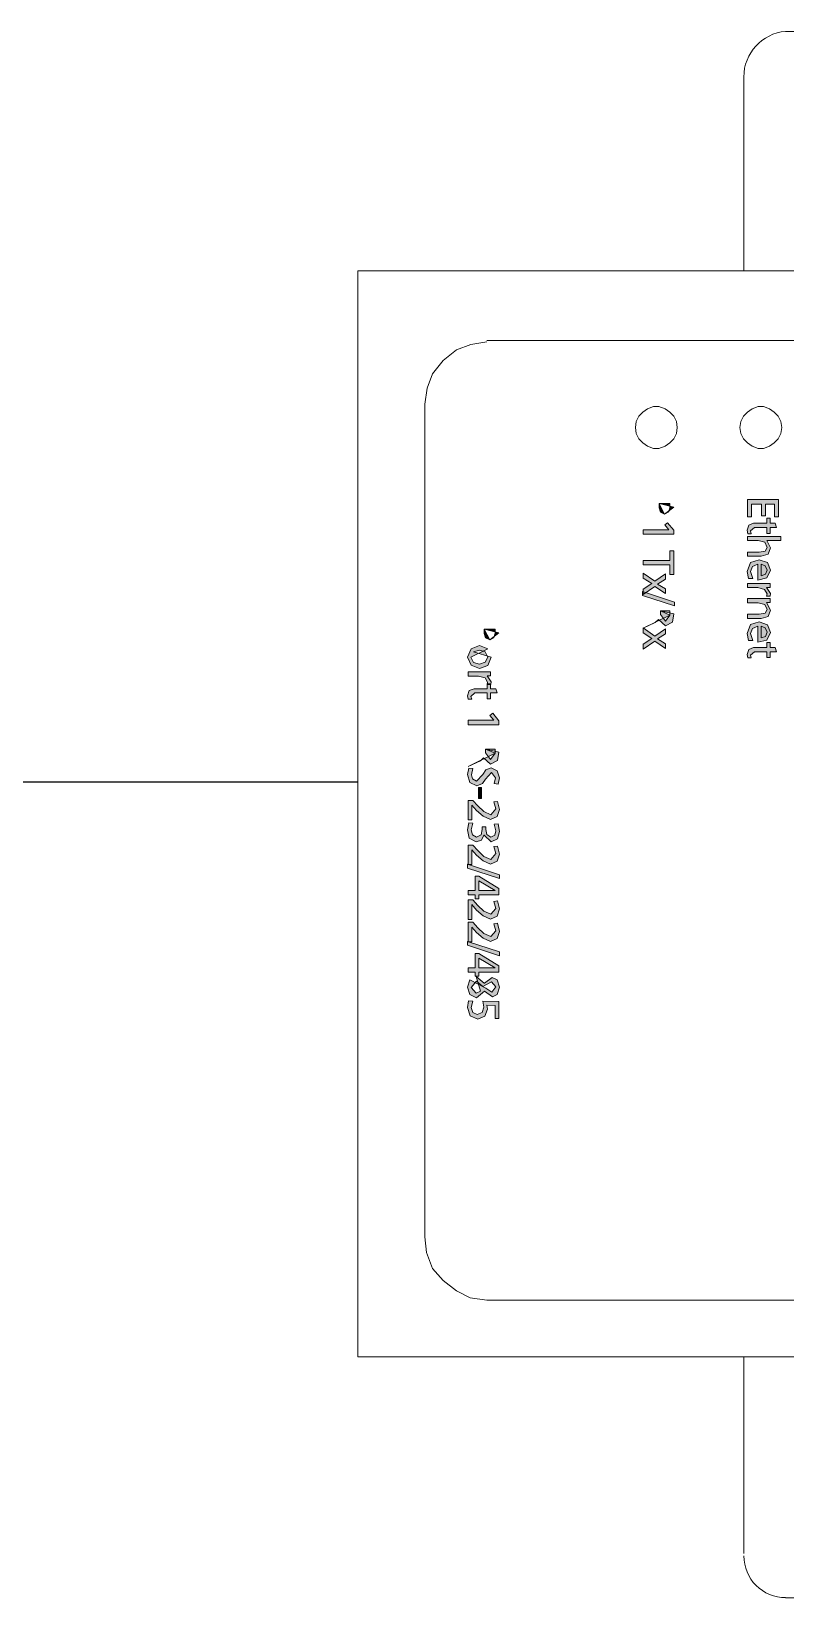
# Model space of a CAD drawing. Extents: x 1922 to 2807, y 4180 to 4531.
# Drawn here: x 2196.6 to 2277.7, y 4254.6 to 4423.1 of the extents above; entities that cross this region are included whole.
import ezdxf

# ---------------------------------------------------------------- set-up
doc = ezdxf.new("R2010")
doc.units = 0
doc.header["$LTSCALE"] = 0.1
doc.header["$MEASUREMENT"] = 0
doc.set_wipeout_variables(frame=1)
for name, color, linetype, lineweight in [('EL-cables', 7, 'Continuous', 30), ('EL-componentes', 7, 'Continuous', 20), ('EL-Cotas', 7, 'Continuous', 18)]:
    doc.layers.add(name, color=color, linetype=linetype, lineweight=lineweight)

# ---------------------------------------------------------------- blocks, each defined once
blk = doc.blocks.new('MGate MB3180')
at = {"color": 7, "linetype": 'Continuous', "lineweight": 5}
blk.add_wipeout([(-9.347, 0), (9.347, 0), (9.347, -6.687), (12.875, -6.694), (13.287, -6.898), (13.477, -7.237), (13.497, -7.406), (13.497, -21.43), (13.417, -21.76), (13.287, -21.939), (13.122, -22.062), (12.868, -22.143), (12.778, -22.149), (12.733, -22.15), (9.347, -22.15), (9.347, -28.795), (-9.347, -28.795), (-9.347, -22.149), (-12.686, -22.149), (-12.894, -22.121), (-13.06, -22.055), (-13.2, -21.959), (-13.333, -21.812), (-13.398, -21.7), (-13.437, -21.604), (-13.472, -21.43), (-13.469, -7.339), (-13.422, -7.141), (-13.373, -7.04), (-13.288, -6.926), (-13.197, -6.84), (-13.064, -6.757), (-12.993, -6.728), (-12.839, -6.692), (-12.753, -6.687), (-9.347, -6.687)], dxfattribs=at).dxf.layer = 'EL-Cotas'
at = {"layer": 'EL-componentes', "linetype": 'Continuous', "lineweight": 15}
for points in [[(-5.41, -21.554), (-5.113, -21.554), (-5.113, -21.621), (-5.334, -21.621), (-5.334, -21.776), (-5.132, -21.776), (-5.132, -21.843), (-5.334, -21.843), (-5.334, -22.018), (-5.113, -22.018), (-5.113, -22.085), (-5.41, -22.085)], [(-4.777, -21.515), (-4.705, -21.515), (-4.705, -21.753), (-4.704, -21.753), (-4.579, -21.688), (-4.47, -21.732), (-4.435, -21.854), (-4.435, -22.085), (-4.506, -22.085), (-4.506, -21.884), (-4.524, -21.783), (-4.588, -21.746), (-4.677, -21.79), (-4.705, -21.905), (-4.705, -22.085), (-4.777, -22.085)], [(-4.829, -21.755), (-4.932, -21.755), (-4.932, -21.967), (-4.872, -22.036), (-4.823, -22.022), (-4.823, -22.083), (-4.884, -22.094), (-4.971, -22.066), (-5.003, -21.981), (-5.003, -21.755), (-5.091, -21.755), (-5.091, -21.697), (-5.003, -21.697), (-5.003, -21.608), (-4.932, -21.585), (-4.932, -21.697), (-4.829, -21.697)], [(-4.053, -22.068), (-4.175, -22.094), (-4.327, -22.036), (-4.376, -21.884), (-4.326, -21.743), (-4.194, -21.688), (-4.061, -21.751), (-4.024, -21.907), (-4.3, -21.907), (-4.261, -22), (-4.173, -22.036), (-4.053, -21.997)], [(-3.965, -21.697), (-3.898, -21.697), (-3.898, -21.757), (-3.896, -21.757), (-3.795, -21.688), (-3.748, -21.694), (-3.748, -21.757), (-3.788, -21.75), (-3.865, -21.793), (-3.894, -21.909), (-3.894, -22.085), (-3.965, -22.085)], [(-3.707, -21.697), (-3.637, -21.697), (-3.637, -21.759), (-3.636, -21.759), (-3.509, -21.688), (-3.399, -21.732), (-3.364, -21.854), (-3.364, -22.085), (-3.436, -22.085), (-3.436, -21.884), (-3.453, -21.782), (-3.517, -21.746), (-3.607, -21.79), (-3.635, -21.905), (-3.635, -22.085), (-3.707, -22.085)], [(-2.983, -22.068), (-3.105, -22.094), (-3.257, -22.036), (-3.305, -21.884), (-3.256, -21.743), (-3.124, -21.688), (-2.99, -21.751), (-2.953, -21.907), (-3.229, -21.907), (-3.191, -22), (-3.102, -22.036), (-2.983, -21.997)], [(-2.689, -21.755), (-2.791, -21.755), (-2.791, -21.967), (-2.731, -22.036), (-2.683, -22.022), (-2.683, -22.083), (-2.743, -22.094), (-2.831, -22.066), (-2.863, -21.981), (-2.863, -21.755), (-2.95, -21.755), (-2.95, -21.697), (-2.863, -21.697), (-2.863, -21.608), (-2.791, -21.585), (-2.791, -21.697), (-2.689, -21.697)], [(-4.892, -23.442), (-4.973, -23.512), (-5.013, -23.462), (-4.883, -23.355), (-4.816, -23.355), (-4.816, -23.885), (-4.892, -23.885)], [(-4.364, -23.422), (-4.529, -23.422), (-4.529, -23.355), (-4.123, -23.355), (-4.123, -23.422), (-4.288, -23.422), (-4.288, -23.885), (-4.364, -23.885)], [(-3.646, -23.346), (-3.579, -23.346), (-3.761, -23.894), (-3.828, -23.894)], [(-4.004, -23.682), (-4.13, -23.497), (-4.041, -23.497), (-3.957, -23.636), (-3.872, -23.497), (-3.792, -23.497), (-3.916, -23.682), (-3.779, -23.885), (-3.868, -23.885), (-3.963, -23.733), (-4.059, -23.885), (-4.144, -23.885)], [(-3.061, -23.682), (-3.187, -23.497), (-3.098, -23.497), (-3.014, -23.636), (-2.928, -23.497), (-2.848, -23.497), (-2.973, -23.682), (-2.836, -23.885), (-2.924, -23.885), (-3.02, -23.733), (-3.116, -23.885), (-3.201, -23.885)], [(-1.98, -26.567), (-2.082, -26.567), (-2.082, -26.78), (-2.022, -26.848), (-1.974, -26.835), (-1.974, -26.896), (-2.034, -26.906), (-2.121, -26.879), (-2.153, -26.794), (-2.153, -26.567), (-2.241, -26.567), (-2.241, -26.51), (-2.153, -26.51), (-2.153, -26.42), (-2.082, -26.398), (-2.082, -26.51), (-1.98, -26.51)], [(-1.61, -26.454), (-1.691, -26.524), (-1.731, -26.473), (-1.602, -26.367), (-1.534, -26.367), (-1.534, -26.897), (-1.61, -26.897)], [(-0.52, -26.447), (-0.619, -26.425), (-0.712, -26.496), (-0.598, -26.595), (-0.52, -26.649), (-0.484, -26.748), (-0.541, -26.87), (-0.677, -26.906), (-0.786, -26.884), (-0.778, -26.814), (-0.669, -26.839), (-0.6, -26.819), (-0.564, -26.753), (-0.678, -26.645), (-0.757, -26.594), (-0.792, -26.502), (-0.743, -26.395), (-0.622, -26.358), (-0.509, -26.377)], [(-0.232, -26.816), (-0.137, -26.731), (-0.038, -26.629), (0.016, -26.504), (-0.086, -26.42), (-0.207, -26.455), (-0.215, -26.389), (-0.076, -26.358), (0.046, -26.396), (0.096, -26.509), (0.041, -26.64), (-0.057, -26.75), (-0.151, -26.835), (0.104, -26.835), (0.104, -26.897), (-0.232, -26.897)], [(0.225, -26.59), (0.268, -26.59), (0.354, -26.572), (0.4, -26.504), (0.368, -26.439), (0.295, -26.42), (0.178, -26.449), (0.173, -26.382), (0.306, -26.358), (0.428, -26.393), (0.48, -26.502), (0.366, -26.623), (0.366, -26.625), (0.452, -26.667), (0.484, -26.756), (0.419, -26.877), (0.276, -26.907), (0.154, -26.886), (0.159, -26.815), (0.275, -26.844), (0.361, -26.824), (0.404, -26.754), (0.363, -26.674), (0.272, -26.653), (0.225, -26.653)], [(0.539, -26.816), (0.633, -26.731), (0.732, -26.629), (0.786, -26.504), (0.685, -26.42), (0.563, -26.455), (0.555, -26.389), (0.694, -26.358), (0.816, -26.396), (0.866, -26.509), (0.812, -26.64), (0.713, -26.75), (0.62, -26.835), (0.874, -26.835), (0.874, -26.897), (0.539, -26.897)], [(1.049, -26.358), (1.116, -26.358), (0.933, -26.906), (0.867, -26.906)], [(1.483, -26.816), (1.578, -26.731), (1.676, -26.629), (1.73, -26.504), (1.629, -26.42), (1.507, -26.455), (1.499, -26.389), (1.638, -26.358), (1.761, -26.396), (1.811, -26.509), (1.756, -26.64), (1.658, -26.75), (1.564, -26.835), (1.818, -26.835), (1.818, -26.897), (1.483, -26.897)], [(1.868, -26.816), (1.963, -26.731), (2.061, -26.629), (2.115, -26.504), (2.014, -26.42), (1.892, -26.455), (1.885, -26.389), (2.024, -26.358), (2.146, -26.396), (2.196, -26.509), (2.141, -26.64), (2.043, -26.75), (1.949, -26.835), (2.204, -26.835), (2.204, -26.897), (1.868, -26.897)], [(2.378, -26.358), (2.445, -26.358), (2.263, -26.906), (2.196, -26.906)], [(3.001, -26.592), (3.071, -26.487), (2.981, -26.42), (2.892, -26.496), (2.972, -26.646), (2.884, -26.754), (2.99, -26.844), (3.087, -26.76), (3.052, -26.686), (2.803, -26.758), (2.915, -26.618), (2.915, -26.617), (2.816, -26.485), (2.861, -26.396), (2.987, -26.358), (3.109, -26.396), (3.151, -26.477), (3.056, -26.614), (3.167, -26.754), (3.113, -26.87), (2.984, -26.906), (2.86, -26.869)], [(3.522, -26.429), (3.302, -26.429), (3.297, -26.572), (3.366, -26.564), (3.486, -26.61), (3.537, -26.728), (3.477, -26.861), (3.334, -26.907), (3.221, -26.889), (3.223, -26.817), (3.333, -26.844), (3.419, -26.817), (3.457, -26.739), (3.42, -26.654), (3.328, -26.626), (3.226, -26.646), (3.231, -26.367), (3.522, -26.367)], [(-2.699, -26.848), (-2.607, -26.802), (-2.578, -26.703), (-2.61, -26.603), (-2.699, -26.559), (-2.788, -26.603), (-2.82, -26.703), (-2.791, -26.802), (-2.699, -26.501), (-2.556, -26.558), (-2.502, -26.703), (-2.557, -26.846), (-2.699, -26.906), (-2.842, -26.846), (-2.897, -26.703), (-2.842, -26.558)], [(-2.444, -26.51), (-2.377, -26.51), (-2.377, -26.57), (-2.375, -26.57), (-2.274, -26.501), (-2.227, -26.506), (-2.227, -26.57), (-2.267, -26.563), (-2.343, -26.605), (-2.372, -26.721), (-2.372, -26.897), (-2.444, -26.897)], [(-0.456, -26.664), (-0.261, -26.664), (-0.261, -26.721), (-0.456, -26.721)]]:
    blk.add_hatch(color=7, dxfattribs=at).paths.add_polyline_path(points)
h = blk.add_hatch(color=7, dxfattribs=at)
h.paths.add_polyline_path([(-5.342, -23.606), (-5.267, -23.606), (-5.196, -23.586), (-5.161, -23.513)], flags=17)
h.paths.add_polyline_path([(-5.161, -23.513), (-5.201, -23.442), (-5.277, -23.422), (-5.342, -23.422), (-5.342, -23.606), (-5.279, -23.355)])
h = blk.add_hatch(color=7, dxfattribs=at)
h.paths.add_polyline_path([(-3.496, -23.583), (-3.431, -23.583), (-3.317, -23.5), (-3.423, -23.422)], flags=17)
h.paths.add_polyline_path([(-3.423, -23.422), (-3.496, -23.422), (-3.496, -23.583), (-3.442, -23.355), (-3.3, -23.379), (-3.237, -23.498), (-3.346, -23.62), (-3.346, -23.62), (-3.294, -23.674), (-3.194, -23.885)])
h = blk.add_hatch(color=7, dxfattribs=at)
h.paths.add_polyline_path([(-3.177, -26.618), (-3.102, -26.618), (-3.032, -26.598), (-2.996, -26.525)], flags=17)
h.paths.add_polyline_path([(-2.996, -26.525), (-3.037, -26.454), (-3.113, -26.434), (-3.177, -26.434), (-3.177, -26.618), (-3.114, -26.367)])
h = blk.add_hatch(color=7, dxfattribs=at)
h.paths.add_polyline_path([(-1.116, -26.595), (-1.051, -26.595), (-0.937, -26.512), (-1.043, -26.434)], flags=17)
h.paths.add_polyline_path([(-1.043, -26.434), (-1.116, -26.434), (-1.116, -26.595), (-1.062, -26.367), (-0.92, -26.391), (-0.856, -26.511), (-0.966, -26.631), (-0.966, -26.633), (-0.914, -26.686), (-0.814, -26.897)])
h = blk.add_hatch(color=7, dxfattribs=at)
h.paths.add_polyline_path([(1.321, -26.429), (1.319, -26.429), (1.154, -26.714), (1.321, -26.714)], flags=16)
h.paths.add_polyline_path([(1.321, -26.776), (1.074, -26.776), (1.074, -26.714), (1.288, -26.367), (1.397, -26.367), (1.397, -26.714), (1.463, -26.714), (1.463, -26.776), (1.397, -26.776), (1.397, -26.897), (1.321, -26.897)])
h = blk.add_hatch(color=7, dxfattribs=at)
h.paths.add_polyline_path([(2.65, -26.429), (2.649, -26.429), (2.483, -26.714), (2.65, -26.714)], flags=16)
h.paths.add_polyline_path([(2.65, -26.776), (2.404, -26.776), (2.404, -26.714), (2.617, -26.367), (2.726, -26.367), (2.726, -26.714), (2.793, -26.714), (2.793, -26.776), (2.726, -26.776), (2.726, -26.897), (2.65, -26.897)])
at = {"layer": 'EL-componentes', "color": 7, "linetype": 'Continuous', "lineweight": 15}
for p, q in [((-4.3, -21.854), (-4.099, -21.854)), ((-3.229, -21.854), (-3.029, -21.854)), ((-5.342, -23.606), (-5.279, -23.355)), ((-5.277, -23.422), (-5.342, -23.422)), ((-5.342, -23.422), (-5.342, -23.606)), ((-5.279, -23.355), (-5.161, -23.513)), ((-5.201, -23.442), (-5.277, -23.422)), ((-5.161, -23.513), (-5.201, -23.442)), ((-3.496, -23.583), (-3.442, -23.355)), ((-3.423, -23.422), (-3.496, -23.583)), ((-3.423, -23.422), (-3.496, -23.422)), ((-3.496, -23.422), (-3.496, -23.583)), ((-3.442, -23.355), (-3.3, -23.379)), ((-3.317, -23.5), (-3.423, -23.422)), ((-3.194, -23.885), (-3.423, -23.422)), ((-3.3, -23.379), (-3.237, -23.498)), ((-5.161, -23.513), (-5.342, -23.606)), ((-5.342, -23.606), (-5.267, -23.606)), ((-5.267, -23.606), (-5.196, -23.586)), ((-5.196, -23.586), (-5.161, -23.513)), ((-3.496, -23.583), (-3.431, -23.583)), ((-3.431, -23.583), (-3.317, -23.5)), ((-3.237, -23.498), (-3.346, -23.62)), ((-3.346, -23.62), (-3.346, -23.62)), ((-3.346, -23.62), (-3.294, -23.674)), ((-3.294, -23.674), (-3.194, -23.885)), ((-3.177, -26.618), (-3.114, -26.367)), ((-3.114, -26.367), (-2.996, -26.525)), ((-1.116, -26.595), (-1.062, -26.367)), ((-1.062, -26.367), (-0.92, -26.391)), ((-0.92, -26.391), (-0.856, -26.511)), ((1.074, -26.714), (1.288, -26.367)), ((1.319, -26.429), (1.154, -26.714)), ((1.288, -26.367), (1.397, -26.367)), ((1.321, -26.429), (1.319, -26.429)), ((1.321, -26.714), (1.321, -26.429)), ((1.397, -26.367), (1.397, -26.714)), ((2.404, -26.714), (2.617, -26.367)), ((2.649, -26.429), (2.483, -26.714)), ((2.617, -26.367), (2.726, -26.367)), ((2.65, -26.429), (2.649, -26.429)), ((2.65, -26.714), (2.65, -26.429)), ((2.726, -26.367), (2.726, -26.714)), ((-3.113, -26.434), (-3.177, -26.434)), ((-3.177, -26.434), (-3.177, -26.618)), ((-2.996, -26.525), (-3.177, -26.618)), ((-3.177, -26.618), (-3.102, -26.618)), ((-3.037, -26.454), (-3.113, -26.434)), ((-3.102, -26.618), (-3.032, -26.598)), ((-2.996, -26.525), (-3.037, -26.454)), ((-3.032, -26.598), (-2.996, -26.525)), ((-1.043, -26.434), (-1.116, -26.595)), ((-1.043, -26.434), (-1.116, -26.434)), ((-1.116, -26.434), (-1.116, -26.595)), ((-1.116, -26.595), (-1.051, -26.595)), ((-1.051, -26.595), (-0.937, -26.512)), ((-0.937, -26.512), (-1.043, -26.434)), ((-0.814, -26.897), (-1.043, -26.434)), ((-0.856, -26.511), (-0.966, -26.631)), ((-0.966, -26.631), (-0.966, -26.633)), ((-0.966, -26.633), (-0.914, -26.686)), ((-0.914, -26.686), (-0.814, -26.897)), ((-0.456, -26.664), (-0.261, -26.664)), ((-0.456, -26.664), (-0.456, -26.721)), ((-0.261, -26.721), (-0.261, -26.664)), ((-0.261, -26.721), (-0.456, -26.721)), ((1.074, -26.776), (1.074, -26.714)), ((1.321, -26.776), (1.074, -26.776)), ((1.154, -26.714), (1.321, -26.714)), ((1.321, -26.897), (1.321, -26.776)), ((1.397, -26.897), (1.321, -26.897)), ((1.397, -26.714), (1.463, -26.714)), ((1.463, -26.776), (1.397, -26.776)), ((1.397, -26.776), (1.397, -26.897)), ((1.463, -26.714), (1.463, -26.776)), ((2.404, -26.776), (2.404, -26.714)), ((2.65, -26.776), (2.404, -26.776)), ((2.483, -26.714), (2.65, -26.714)), ((2.65, -26.897), (2.65, -26.776)), ((2.726, -26.897), (2.65, -26.897)), ((2.726, -26.714), (2.793, -26.714)), ((2.793, -26.776), (2.726, -26.776)), ((2.726, -26.776), (2.726, -26.897)), ((2.793, -26.714), (2.793, -26.776))]:
    blk.add_line(p, q, dxfattribs=at)
for points in [[(9.347, -28.795), (-9.347, -28.795), (-9.347, 0), (9.347, 0), (9.347, -28.795)], [(-8.147, -2.168), (-8.147, -26.574)], [(8.375, -26.574), (8.375, -2.168)], [(-13.472, -21.43), (-13.472, -7.406)], [(13.497, -21.43), (13.497, -7.406)], [(-6.652, -22.216), (-6.547, -22.204), (-6.455, -22.158), (-6.385, -22.089), (-6.328, -22.008), (-6.293, -21.903), (-6.293, -21.811), (-6.328, -21.707), (-6.385, -21.625), (-6.455, -21.556), (-6.547, -21.51), (-6.652, -21.498), (-6.756, -21.51), (-6.849, -21.556), (-6.918, -21.625), (-6.976, -21.707), (-7.011, -21.811), (-7.011, -21.903), (-6.976, -22.008), (-6.918, -22.089), (-6.849, -22.158), (-6.756, -22.204), (-6.652, -22.216)], [(-5.41, -21.554), (-5.113, -21.554), (-5.113, -21.621), (-5.334, -21.621), (-5.334, -21.776), (-5.132, -21.776), (-5.132, -21.843), (-5.334, -21.843), (-5.334, -22.018), (-5.113, -22.018), (-5.113, -22.085), (-5.41, -22.085), (-5.41, -21.554)], [(-4.777, -21.515), (-4.705, -21.515), (-4.705, -21.753), (-4.704, -21.753), (-4.579, -21.688), (-4.47, -21.732), (-4.435, -21.854), (-4.435, -22.085), (-4.506, -22.085), (-4.506, -21.884), (-4.524, -21.783), (-4.588, -21.746), (-4.677, -21.79), (-4.705, -21.905), (-4.705, -22.085), (-4.777, -22.085), (-4.777, -21.515)], [(-4.829, -21.755), (-4.932, -21.755), (-4.932, -21.967), (-4.872, -22.036), (-4.823, -22.022), (-4.823, -22.083), (-4.884, -22.094), (-4.971, -22.066), (-5.003, -21.981), (-5.003, -21.755), (-5.091, -21.755), (-5.091, -21.697), (-5.003, -21.697), (-5.003, -21.608), (-4.932, -21.585), (-4.932, -21.697), (-4.829, -21.697), (-4.829, -21.755)], [(-4.053, -22.068), (-4.175, -22.094), (-4.327, -22.036), (-4.376, -21.884), (-4.326, -21.743), (-4.194, -21.688), (-4.061, -21.751), (-4.024, -21.907), (-4.3, -21.907), (-4.261, -22), (-4.173, -22.036), (-4.053, -21.997), (-4.053, -22.068)], [(-4.099, -21.854), (-4.125, -21.777), (-4.196, -21.746), (-4.272, -21.781), (-4.3, -21.854)], [(-4.099, -21.854), (-4.125, -21.777), (-4.196, -21.746), (-4.272, -21.781), (-4.3, -21.854)], [(-4.196, -21.746), (-4.272, -21.781), (-4.3, -21.854)], [(-4.099, -21.854), (-4.125, -21.777), (-4.196, -21.746)], [(-3.965, -21.697), (-3.898, -21.697), (-3.898, -21.757), (-3.896, -21.757), (-3.795, -21.688), (-3.748, -21.694), (-3.748, -21.757), (-3.788, -21.75), (-3.865, -21.793), (-3.894, -21.909), (-3.894, -22.085), (-3.965, -22.085), (-3.965, -21.697)], [(-3.707, -21.697), (-3.637, -21.697), (-3.637, -21.759), (-3.636, -21.759), (-3.509, -21.688), (-3.399, -21.732), (-3.364, -21.854), (-3.364, -22.085), (-3.436, -22.085), (-3.436, -21.884), (-3.453, -21.782), (-3.517, -21.746), (-3.607, -21.79), (-3.635, -21.905), (-3.635, -22.085), (-3.707, -22.085), (-3.707, -21.697)], [(-2.983, -22.068), (-3.105, -22.094), (-3.257, -22.036), (-3.305, -21.884), (-3.256, -21.743), (-3.124, -21.688), (-2.99, -21.751), (-2.953, -21.907), (-3.229, -21.907), (-3.191, -22), (-3.102, -22.036), (-2.983, -21.997), (-2.983, -22.068)], [(-3.029, -21.854), (-3.054, -21.777), (-3.125, -21.746), (-3.202, -21.781), (-3.229, -21.854)], [(-3.029, -21.854), (-3.054, -21.777), (-3.125, -21.746), (-3.202, -21.781), (-3.229, -21.854)], [(-3.125, -21.746), (-3.202, -21.781), (-3.229, -21.854)], [(-3.029, -21.854), (-3.054, -21.777), (-3.125, -21.746)], [(-2.689, -21.755), (-2.791, -21.755), (-2.791, -21.967), (-2.731, -22.036), (-2.683, -22.022), (-2.683, -22.083), (-2.743, -22.094), (-2.831, -22.066), (-2.863, -21.981), (-2.863, -21.755), (-2.95, -21.755), (-2.95, -21.697), (-2.863, -21.697), (-2.863, -21.608), (-2.791, -21.585), (-2.791, -21.697), (-2.689, -21.697), (-2.689, -21.755)], [(-9.347, -22.149), (-12.686, -22.149)], [(12.733, -22.15), (9.347, -22.15)], [(-6.652, -24.016), (-6.547, -24.005), (-6.455, -23.958), (-6.385, -23.889), (-6.328, -23.808), (-6.293, -23.704), (-6.293, -23.611), (-6.328, -23.507), (-6.385, -23.426), (-6.455, -23.356), (-6.547, -23.31), (-6.652, -23.298), (-6.756, -23.31), (-6.849, -23.356), (-6.918, -23.426), (-6.976, -23.507), (-7.011, -23.611), (-7.011, -23.704), (-6.976, -23.808), (-6.918, -23.889), (-6.849, -23.958), (-6.756, -24.005), (-6.652, -24.016)], [(-4.892, -23.442), (-4.973, -23.512), (-5.013, -23.462), (-4.883, -23.355), (-4.816, -23.355), (-4.816, -23.885), (-4.892, -23.885), (-4.892, -23.442)], [(-4.364, -23.422), (-4.529, -23.422), (-4.529, -23.355), (-4.123, -23.355), (-4.123, -23.422), (-4.288, -23.422), (-4.288, -23.885), (-4.364, -23.885), (-4.364, -23.422)], [(-3.646, -23.346), (-3.579, -23.346), (-3.761, -23.894), (-3.828, -23.894), (-3.646, -23.346)], [(-4.004, -23.682), (-4.13, -23.497), (-4.041, -23.497), (-3.957, -23.636), (-3.872, -23.497), (-3.792, -23.497), (-3.916, -23.682), (-3.779, -23.885), (-3.868, -23.885), (-3.963, -23.733), (-4.059, -23.885), (-4.144, -23.885), (-4.004, -23.682)], [(-3.061, -23.682), (-3.187, -23.497), (-3.098, -23.497), (-3.014, -23.636), (-2.928, -23.497), (-2.848, -23.497), (-2.973, -23.682), (-2.836, -23.885), (-2.924, -23.885), (-3.02, -23.733), (-3.116, -23.885), (-3.201, -23.885), (-3.061, -23.682)], [(-1.98, -26.567), (-2.082, -26.567), (-2.082, -26.78), (-2.022, -26.848), (-1.974, -26.835), (-1.974, -26.896), (-2.034, -26.906), (-2.121, -26.879), (-2.153, -26.794), (-2.153, -26.567), (-2.241, -26.567), (-2.241, -26.51), (-2.153, -26.51), (-2.153, -26.42), (-2.082, -26.398), (-2.082, -26.51), (-1.98, -26.51), (-1.98, -26.567)], [(-1.61, -26.454), (-1.691, -26.524), (-1.731, -26.473), (-1.602, -26.367), (-1.534, -26.367), (-1.534, -26.897), (-1.61, -26.897), (-1.61, -26.454)], [(-0.52, -26.447), (-0.619, -26.425), (-0.712, -26.496), (-0.598, -26.595), (-0.52, -26.649), (-0.484, -26.748), (-0.541, -26.87), (-0.677, -26.906), (-0.786, -26.884), (-0.778, -26.814), (-0.669, -26.839), (-0.6, -26.819), (-0.564, -26.753), (-0.678, -26.645), (-0.757, -26.594), (-0.792, -26.502), (-0.743, -26.395), (-0.622, -26.358), (-0.509, -26.377), (-0.52, -26.447)], [(-0.232, -26.816), (-0.137, -26.731), (-0.038, -26.629), (0.016, -26.504), (-0.086, -26.42), (-0.207, -26.455), (-0.215, -26.389), (-0.076, -26.358), (0.046, -26.396), (0.096, -26.509), (0.041, -26.64), (-0.057, -26.75), (-0.151, -26.835), (0.104, -26.835), (0.104, -26.897), (-0.232, -26.897), (-0.232, -26.816)], [(0.225, -26.59), (0.268, -26.59), (0.354, -26.572), (0.4, -26.504), (0.368, -26.439), (0.295, -26.42), (0.178, -26.449), (0.173, -26.382), (0.306, -26.358), (0.428, -26.393), (0.48, -26.502), (0.366, -26.623), (0.366, -26.625), (0.452, -26.667), (0.484, -26.756), (0.419, -26.877), (0.276, -26.907), (0.154, -26.886), (0.159, -26.815), (0.275, -26.844), (0.361, -26.824), (0.404, -26.754), (0.363, -26.674), (0.272, -26.653), (0.225, -26.653), (0.225, -26.59)], [(0.539, -26.816), (0.633, -26.731), (0.732, -26.629), (0.786, -26.504), (0.685, -26.42), (0.563, -26.455), (0.555, -26.389), (0.694, -26.358), (0.816, -26.396), (0.866, -26.509), (0.812, -26.64), (0.713, -26.75), (0.62, -26.835), (0.874, -26.835), (0.874, -26.897), (0.539, -26.897), (0.539, -26.816)], [(1.049, -26.358), (1.116, -26.358), (0.933, -26.906), (0.867, -26.906), (1.049, -26.358)], [(1.483, -26.816), (1.578, -26.731), (1.676, -26.629), (1.73, -26.504), (1.629, -26.42), (1.507, -26.455), (1.499, -26.389), (1.638, -26.358), (1.761, -26.396), (1.811, -26.509), (1.756, -26.64), (1.658, -26.75), (1.564, -26.835), (1.818, -26.835), (1.818, -26.897), (1.483, -26.897), (1.483, -26.816)], [(1.868, -26.816), (1.963, -26.731), (2.061, -26.629), (2.115, -26.504), (2.014, -26.42), (1.892, -26.455), (1.885, -26.389), (2.024, -26.358), (2.146, -26.396), (2.196, -26.509), (2.141, -26.64), (2.043, -26.75), (1.949, -26.835), (2.204, -26.835), (2.204, -26.897), (1.868, -26.897), (1.868, -26.816)], [(2.378, -26.358), (2.445, -26.358), (2.263, -26.906), (2.196, -26.906), (2.378, -26.358)], [(3.001, -26.592), (3.071, -26.487), (2.981, -26.42), (2.892, -26.496), (2.972, -26.646), (2.884, -26.754), (2.99, -26.844), (3.087, -26.76), (3.052, -26.686), (2.803, -26.758), (2.915, -26.618), (2.915, -26.617), (2.816, -26.485), (2.861, -26.396), (2.987, -26.358), (3.109, -26.396), (3.151, -26.477), (3.056, -26.614), (3.167, -26.754), (3.113, -26.87), (2.984, -26.906), (2.86, -26.869), (3.001, -26.592)], [(3.522, -26.429), (3.302, -26.429), (3.297, -26.572), (3.366, -26.564), (3.486, -26.61), (3.537, -26.728), (3.477, -26.861), (3.334, -26.907), (3.221, -26.889), (3.223, -26.817), (3.333, -26.844), (3.419, -26.817), (3.457, -26.739), (3.42, -26.654), (3.328, -26.626), (3.226, -26.646), (3.231, -26.367), (3.522, -26.367), (3.522, -26.429)], [(-8.124, -26.574), (-8.079, -26.848), (-7.988, -27.098), (-7.805, -27.326), (-7.577, -27.508), (-7.327, -27.6), (-7.053, -27.645)], [(-2.699, -26.848), (-2.607, -26.802), (-2.578, -26.703), (-2.61, -26.603), (-2.699, -26.559), (-2.788, -26.603), (-2.82, -26.703), (-2.791, -26.802), (-2.699, -26.501), (-2.556, -26.558), (-2.502, -26.703), (-2.557, -26.846), (-2.699, -26.906), (-2.842, -26.846), (-2.897, -26.703), (-2.842, -26.558), (-2.699, -26.848)], [(-2.444, -26.51), (-2.377, -26.51), (-2.377, -26.57), (-2.375, -26.57), (-2.274, -26.501), (-2.227, -26.506), (-2.227, -26.57), (-2.267, -26.563), (-2.343, -26.605), (-2.372, -26.721), (-2.372, -26.897), (-2.444, -26.897), (-2.444, -26.51)], [(7.281, -27.645), (7.556, -27.611), (7.828, -27.508), (8.033, -27.326), (8.215, -27.098), (8.333, -26.86), (8.375, -26.574)], [(-7.053, -27.645), (7.281, -27.645)]]:
    blk.add_lwpolyline(points, dxfattribs=at)
for centre, radius, start, end in [((-12.686, -21.36), 0.79, 185.111, 269.9688), ((12.778, -21.431), 0.718, 269.966, 0.0567)]:
    blk.add_arc(centre, radius, start, end, dxfattribs=at)

msp = doc.modelspace()

# ---------------------------------------------------------------- linework, layer by layer
at = {"layer": 'EL-cables', "lineweight": 25, "elevation": 0.8}
msp.add_lwpolyline([(2231.7, 4342.34), (2003.85, 4342.34)], dxfattribs=at)

# ---------------------------------------------------------------- next in the draw order: block references
at = {"layer": 'EL-componentes', "color": 1, "linetype": 'Continuous', "lineweight": 5, "xscale": 6.249375, "yscale": 6.249375, "zscale": 6.249375, "rotation": 270}
msp.add_blockref('MGate MB3180', (2411.64, 4338.95), dxfattribs=at)

doc.saveas('drawing.dxf')
